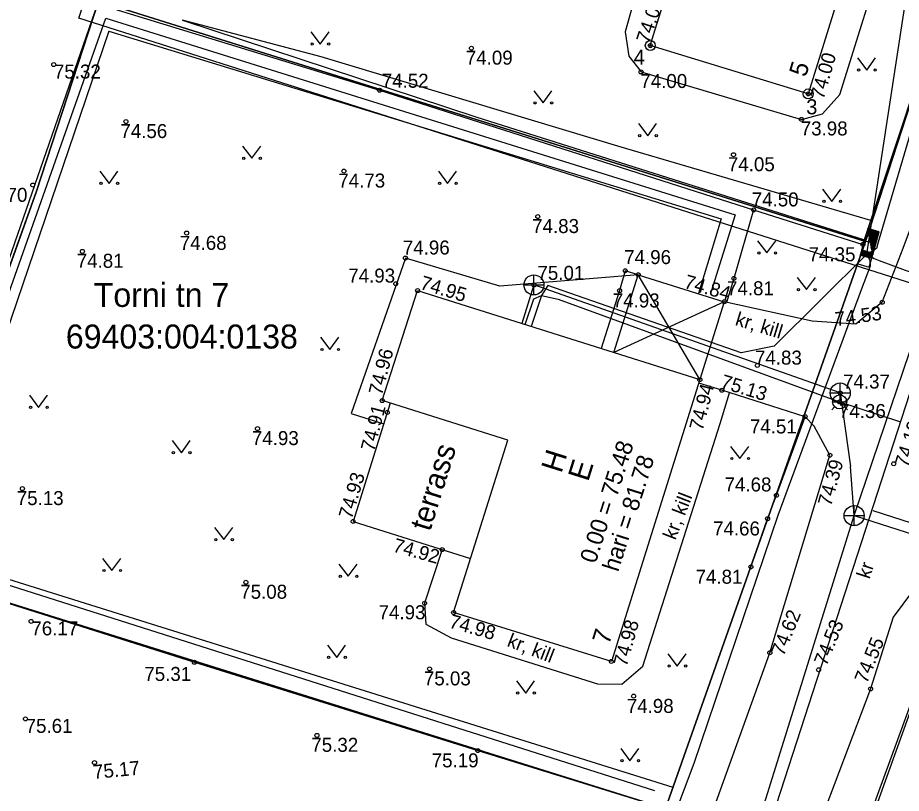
# Model space of a CAD drawing. Extents: x 640554 to 641014, y 6454407 to 6455050.
# Drawn here: x 640852.87 to 640897.05, y 6454822.48 to 6454861.26 of the extents above; entities that cross this region are included whole.
import ezdxf

# ---------------------------------------------------------------- set-up
doc = ezdxf.new("R2010")
doc.units = 0
for name, color, linetype in [('AED', 7, 'Continuous'), ('ELRAJATISMP', 7, 'Continuous'), ('HALJASTUS', 7, 'Continuous'), ('HOONE', 7, 'Continuous'), ('KKAEV', 7, 'Continuous'), ('KOORDPUNKT', 7, 'Continuous'), ('KORGUS-EH2000', 7, 'Continuous'), ('KTRASS', 7, 'Continuous'), ('MOOTPIIR', 7, 'Continuous'), ('MPKAABEL', 7, 'Continuous'), ('PIIR', 7, 'Continuous'), ('TEE', 7, 'Continuous'), ('VKAEV', 7, 'Continuous'), ('VTRASS', 7, 'Continuous')]:
    doc.layers.add(name, color=color, linetype=linetype)

# ---------------------------------------------------------------- blocks, each defined once
blk = doc.blocks.new('KAKAEV_1')
at = {"layer": 'KKAEV'}
for p, q in [((0, -50), (0, 50)), ((-50, 0), (50, 0))]:
    blk.add_line(p, q, dxfattribs=at)
blk.add_circle((0, 0), 50, dxfattribs=at)
blk = doc.blocks.new('VESIIB_40')
at = {"layer": 'VKAEV'}
for p, q in [((-0.7, 0), (0.7, 0)), ((-0.5, -0.5), (-0.78, -0.78)), ((0.5, -0.5), (0.78, -0.78))]:
    blk.add_line(p, q, dxfattribs=at)
blk.add_circle((0, 0), 0.7, dxfattribs=at)

msp = doc.modelspace()

# ---------------------------------------------------------------- linework, layer by layer
at = {"layer": 'AED'}
for p, q in [((640895.13, 6454849.92), (640900.01, 6454864.67)), ((640889.67, 6454851.65), (640888.68, 6454848.22)), ((640882.97, 6454847.61), (640882.664, 6454846.67)), ((640882.664, 6454846.67), (640882.049, 6454844.719)), ((640888.08, 6454842.63), (640886.925, 6454842.993)), ((640890.37, 6454836.21), (640890.81, 6454837.38))]:
    msp.add_line(p, q, dxfattribs=at)
for points in [[(640899.58, 6454880.31), (640878.17, 6454886.91), (640866.23, 6454890.56), (640861.07, 6454874.89), (640856.86, 6454861.95), (640870.97, 6454857.63), (640889.67, 6454851.65), (640895.13, 6454849.92)], [(640856.86, 6454861.95), (640849.29, 6454840.13), (640847.12, 6454833.66), (640861.71, 6454829.03), (640875.88, 6454824.62), (640885.26, 6454821.73), (640889.53, 6454833.8), (640890.37, 6454836.21)], [(640883.9, 6454848.405), (640883.248, 6454848.602), (640882.97, 6454847.61)], [(640888.68, 6454848.22), (640888.304, 6454847.022), (640888.201, 6454847.055)], [(640890.81, 6454837.38), (640892.24, 6454841.31), (640888.08, 6454842.63)], [(640899.4, 6454832.09), (640894.57, 6454818.9), (640897.22, 6454813.17), (640910.49, 6454808.27), (640920.07, 6454804.71), (640932.22, 6454800.11)]]:
    msp.add_lwpolyline(points, dxfattribs=at)
at = {"layer": 'ELRAJATISMP'}
for p, q in [((640895.37, 6454850.715), (640895.05, 6454849.564)), ((640895.945, 6454850.555), (640895.37, 6454850.715)), ((640895.37, 6454850.715), (640895.625, 6454849.404)), ((640895.373, 6454850.7), (640895.377, 6454850.713)), ((640895.38, 6454850.663), (640895.393, 6454850.709)), ((640895.388, 6454850.626), (640895.409, 6454850.704)), ((640895.395, 6454850.589), (640895.425, 6454850.7)), ((640895.402, 6454850.552), (640895.442, 6454850.695)), ((640895.409, 6454850.515), (640895.458, 6454850.691)), ((640895.416, 6454850.478), (640895.474, 6454850.686)), ((640895.424, 6454850.441), (640895.49, 6454850.682)), ((640895.431, 6454850.404), (640895.507, 6454850.677)), ((640895.438, 6454850.367), (640895.523, 6454850.673)), ((640895.445, 6454850.33), (640895.539, 6454850.668)), ((640895.452, 6454850.293), (640895.555, 6454850.664)), ((640895.46, 6454850.256), (640895.572, 6454850.659)), ((640895.467, 6454850.219), (640895.588, 6454850.655)), ((640895.474, 6454850.182), (640895.604, 6454850.65)), ((640895.481, 6454850.145), (640895.62, 6454850.646)), ((640895.488, 6454850.108), (640895.637, 6454850.641)), ((640895.496, 6454850.071), (640895.653, 6454850.637)), ((640895.503, 6454850.034), (640895.669, 6454850.632)), ((640895.51, 6454849.997), (640895.685, 6454850.628)), ((640895.517, 6454849.96), (640895.702, 6454850.623)), ((640895.524, 6454849.923), (640895.718, 6454850.618)), ((640895.532, 6454849.886), (640895.734, 6454850.614)), ((640895.539, 6454849.849), (640895.75, 6454850.609)), ((640895.546, 6454849.812), (640895.767, 6454850.605)), ((640895.553, 6454849.775), (640895.783, 6454850.6)), ((640895.56, 6454849.738), (640895.799, 6454850.596)), ((640895.568, 6454849.701), (640895.815, 6454850.591)), ((640895.575, 6454849.664), (640895.832, 6454850.587)), ((640895.582, 6454849.627), (640895.848, 6454850.582)), ((640895.589, 6454849.589), (640895.864, 6454850.578)), ((640895.596, 6454849.552), (640895.88, 6454850.573)), ((640895.604, 6454849.515), (640895.897, 6454850.569)), ((640895.611, 6454849.478), (640895.913, 6454850.564)), ((640895.618, 6454849.441), (640895.929, 6454850.56)), ((640895.625, 6454849.404), (640895.945, 6454850.555)), ((640895.198, 6454850.095), (640894.878, 6454848.944)), ((640895.773, 6454849.935), (640895.198, 6454850.095)), ((640895.453, 6454848.784), (640895.773, 6454849.935)), ((640895.001, 6454849.388), (640895.576, 6454849.229)), ((640895.089, 6454849.646), (640895.016, 6454849.384)), ((640895.103, 6454849.642), (640895.03, 6454849.38)), ((640895.117, 6454849.638), (640895.045, 6454849.376)), ((640895.05, 6454849.564), (640895.625, 6454849.404)), ((640895.124, 6454849.636), (640895.051, 6454849.375)), ((640895.138, 6454849.632), (640895.066, 6454849.37)), ((640895.074, 6454849.65), (640895.649, 6454849.49)), ((640895.153, 6454849.628), (640895.08, 6454849.366)), ((640895.167, 6454849.624), (640895.095, 6454849.362)), ((640895.182, 6454849.62), (640895.109, 6454849.358)), ((640895.196, 6454849.616), (640895.124, 6454849.354)), ((640895.211, 6454849.612), (640895.138, 6454849.35)), ((640895.225, 6454849.608), (640895.152, 6454849.346)), ((640895.24, 6454849.604), (640895.167, 6454849.342)), ((640895.254, 6454849.6), (640895.181, 6454849.338)), ((640895.266, 6454849.597), (640895.193, 6454849.335)), ((640895.28, 6454849.593), (640895.207, 6454849.331)), ((640895.294, 6454849.589), (640895.222, 6454849.327)), ((640895.309, 6454849.585), (640895.236, 6454849.323)), ((640895.32, 6454849.582), (640895.248, 6454849.32)), ((640895.335, 6454849.577), (640895.262, 6454849.316)), ((640895.349, 6454849.573), (640895.277, 6454849.312)), ((640895.364, 6454849.569), (640895.291, 6454849.308)), ((640895.375, 6454849.566), (640895.302, 6454849.305)), ((640895.39, 6454849.562), (640895.317, 6454849.301)), ((640895.404, 6454849.558), (640895.331, 6454849.297)), ((640895.418, 6454849.554), (640895.346, 6454849.293)), ((640895.43, 6454849.551), (640895.357, 6454849.289)), ((640895.444, 6454849.547), (640895.372, 6454849.285)), ((640895.459, 6454849.543), (640895.386, 6454849.281)), ((640895.473, 6454849.539), (640895.401, 6454849.277)), ((640895.485, 6454849.536), (640895.412, 6454849.274)), ((640895.499, 6454849.532), (640895.426, 6454849.27)), ((640895.514, 6454849.528), (640895.441, 6454849.266)), ((640895.528, 6454849.524), (640895.455, 6454849.262)), ((640895.54, 6454849.521), (640895.467, 6454849.259)), ((640895.554, 6454849.517), (640895.481, 6454849.255)), ((640895.568, 6454849.513), (640895.496, 6454849.251)), ((640895.583, 6454849.509), (640895.51, 6454849.247)), ((640895.594, 6454849.505), (640895.522, 6454849.244)), ((640895.609, 6454849.501), (640895.536, 6454849.24)), ((640895.623, 6454849.497), (640895.551, 6454849.236)), ((640895.638, 6454849.493), (640895.565, 6454849.232)), ((640894.878, 6454848.944), (640895.453, 6454848.784))]:
    msp.add_line(p, q, dxfattribs=at)
at = {"layer": 'HALJASTUS'}
for p, q in [((640867.535, 6454860.547), (640867.998, 6454859.94)), ((640867.998, 6454859.94), (640868.444, 6454860.547)), ((640894.856, 6454859.244), (640895.32, 6454858.637)), ((640895.32, 6454858.637), (640895.765, 6454859.244)), ((640878.676, 6454857.603), (640879.139, 6454856.997)), ((640879.139, 6454856.997), (640879.585, 6454857.603)), ((640883.908, 6454855.963), (640884.372, 6454855.356)), ((640884.372, 6454855.356), (640884.817, 6454855.963)), ((640864.115, 6454854.833), (640864.579, 6454854.226)), ((640864.579, 6454854.226), (640865.024, 6454854.833)), ((640856.978, 6454853.578), (640857.441, 6454852.971)), ((640857.441, 6454852.971), (640857.887, 6454853.578)), ((640873.906, 6454853.578), (640874.369, 6454852.971)), ((640874.369, 6454852.971), (640874.815, 6454853.578)), ((640893.12, 6454852.681), (640893.583, 6454852.074)), ((640893.583, 6454852.074), (640894.029, 6454852.681)), ((640889.869, 6454850.104), (640890.333, 6454849.497)), ((640890.333, 6454849.497), (640890.778, 6454850.104)), ((640891.846, 6454848.27), (640892.31, 6454847.663)), ((640892.31, 6454847.663), (640892.755, 6454848.27)), ((640868.022, 6454845.278), (640868.485, 6454844.671)), ((640868.485, 6454844.671), (640868.931, 6454845.278)), ((640853.457, 6454842.382), (640853.92, 6454841.775)), ((640853.92, 6454841.775), (640854.366, 6454842.382)), ((640860.595, 6454840.114), (640861.058, 6454839.507)), ((640861.058, 6454839.507), (640861.504, 6454840.114)), ((640888.519, 6454839.824), (640888.982, 6454839.218)), ((640888.982, 6454839.218), (640889.428, 6454839.824)), ((640862.717, 6454835.77), (640863.18, 6454835.164)), ((640863.18, 6454835.164), (640863.626, 6454835.77)), ((640857.122, 6454834.226), (640857.586, 6454833.619)), ((640857.586, 6454833.619), (640858.031, 6454834.226)), ((640868.938, 6454833.937), (640869.402, 6454833.33)), ((640869.402, 6454833.33), (640869.847, 6454833.937)), ((640868.359, 6454829.883), (640868.823, 6454829.276)), ((640868.823, 6454829.276), (640869.268, 6454829.883)), ((640885.384, 6454829.448), (640885.847, 6454828.842)), ((640885.847, 6454828.842), (640886.293, 6454829.448)), ((640877.812, 6454828.097), (640878.276, 6454827.491)), ((640878.276, 6454827.491), (640878.721, 6454828.097)), ((640883.021, 6454824.719), (640883.484, 6454824.112)), ((640883.484, 6454824.112), (640883.93, 6454824.719))]:
    msp.add_line(p, q, dxfattribs=at)
for points in [[(640884.723, 6454822.6), (640847.776, 6454834.35), (640857.288, 6454861.237), (640888.738, 6454851.407), (640887.54, 6454847.574)], [(640861.117, 6454861.127), (640875.778, 6454856.299), (640895.206, 6454850.151)], [(640895.526, 6454851.116), (640883.044, 6454854.788), (640868.054, 6454859.3), (640861.117, 6454861.127)], [(640857.437, 6454860.586), (640848.51, 6454834.409), (640876.575, 6454825.622), (640885.632, 6454822.786)], [(640857.437, 6454860.586), (640869.832, 6454856.784), (640888.05, 6454851.196), (640886.904, 6454847.462)]]:
    msp.add_lwpolyline(points, dxfattribs=at)
for centre in [(640867.597, 6454859.94), (640868.426, 6454859.94), (640894.919, 6454858.637), (640895.747, 6454858.637), (640878.738, 6454856.997), (640879.567, 6454856.997), (640883.971, 6454855.356), (640884.8, 6454855.356), (640864.178, 6454854.226), (640865.006, 6454854.226), (640857.04, 6454852.971), (640857.869, 6454852.971), (640873.968, 6454852.971), (640874.797, 6454852.971), (640893.182, 6454852.074), (640894.011, 6454852.074), (640889.932, 6454849.497), (640890.76, 6454849.497), (640891.909, 6454847.663), (640892.738, 6454847.663), (640868.084, 6454844.671), (640868.913, 6454844.671), (640853.519, 6454841.775), (640854.348, 6454841.775), (640860.657, 6454839.507), (640861.486, 6454839.507), (640888.581, 6454839.218), (640889.41, 6454839.218), (640862.779, 6454835.164), (640863.608, 6454835.164), (640857.185, 6454833.619), (640858.013, 6454833.619), (640869.001, 6454833.33), (640869.829, 6454833.33), (640868.422, 6454829.276), (640869.251, 6454829.276), (640885.446, 6454828.842), (640886.275, 6454828.842), (640877.874, 6454827.491), (640878.703, 6454827.491), (640883.083, 6454824.112), (640883.912, 6454824.112)]:
    msp.add_circle(centre, 0.055, dxfattribs=at)
at = {"layer": 'HOONE'}
for p, q in [((640886.979, 6454843.164), (640883.9, 6454848.405)), ((640888.201, 6454847.055), (640882.676, 6454844.521))]:
    msp.add_line(p, q, dxfattribs=at)
for points in [[(640882.651, 6454875.954), (640896.774, 6454871.554), (640892.397, 6454857.448), (640884.502, 6454859.865), (640887.191, 6454868.497), (640880.898, 6454870.449)], [(640872.871, 6454847.612), (640886.979, 6454843.164), (640882.555, 6454829.073), (640874.668, 6454831.517), (640877.386, 6454840.139), (640871.1, 6454842.113)]]:
    msp.add_lwpolyline(points, close=True, dxfattribs=at)
for points in [[(640882.676, 6454844.521), (640883.9, 6454848.405), (640888.201, 6454847.055), (640886.979, 6454843.164)], [(640871.505, 6454841.986), (640869.646, 6454836.071), (640875.518, 6454834.213)]]:
    msp.add_lwpolyline(points, dxfattribs=at)
at = {"layer": 'KOORDPUNKT'}
for centre, radius in [((640884.502, 6454859.865), 0.25), ((640884.502, 6454859.865), 0.025), ((640884.502, 6454859.865), 0.0221), ((640884.502, 6454859.865), 0.0191), ((640884.502, 6454859.865), 0.0161), ((640884.502, 6454859.865), 0.0132), ((640884.502, 6454859.865), 0.0102), ((640884.502, 6454859.865), 0.00726), ((640884.502, 6454859.865), 0.0043), ((640892.397, 6454857.448), 0.25), ((640892.397, 6454857.448), 0.025), ((640892.397, 6454857.448), 0.0221), ((640892.397, 6454857.448), 0.0191), ((640892.397, 6454857.448), 0.0161), ((640892.397, 6454857.448), 0.0132), ((640892.397, 6454857.448), 0.0102), ((640892.397, 6454857.448), 0.00726), ((640892.397, 6454857.448), 0.0043)]:
    msp.add_circle(centre, radius, dxfattribs=at)
at = {"layer": 'KORGUS-EH2000'}
for centre in [(640884.502, 6454859.865), (640875.56, 6454859.732), (640854.676, 6454858.913), (640884.041, 6454858.545), (640870.97, 6454857.63), (640892.397, 6454857.448), (640858.288, 6454856.063), (640892.062, 6454856.174), (640888.662, 6454854.406), (640869.184, 6454853.588), (640853.63, 6454852.89), (640889.67, 6454851.65), (640878.877, 6454851.314), (640861.32, 6454850.49), (640895.13, 6454849.92), (640856.107, 6454849.575), (640872.26, 6454849.24), (640883.248, 6454848.602), (640883.9, 6454848.405), (640871.776, 6454847.954), (640878.684, 6454847.896), (640888.68, 6454848.22), (640872.871, 6454847.612), (640882.97, 6454847.61), (640888.201, 6454847.055), (640896.097, 6454847.028), (640889.85, 6454843.87), (640886.979, 6454843.164), (640888.08, 6454842.63), (640871.1, 6454842.113), (640893.997, 6454842.494), (640893.97, 6454842.047), (640871.359, 6454841.52), (640892.24, 6454841.31), (640864.864, 6454840.712), (640893.48, 6454839.384), (640896.673, 6454838.955), (640853.11, 6454837.713), (640890.81, 6454837.38), (640869.646, 6454836.071), (640890.37, 6454836.21), (640874.099, 6454834.662), (640889.53, 6454833.8), (640864.282, 6454833.031), (640873.214, 6454831.985), (640874.668, 6454831.517), (640853.546, 6454831.078), (640890.479, 6454829.508), (640861.71, 6454829.03), (640882.555, 6454829.073), (640873.465, 6454828.7), (640892.917, 6454828.656), (640895.518, 6454827.702), (640883.67, 6454827.34), (640853.261, 6454826.203), (640867.835, 6454825.378), (640875.88, 6454824.62), (640856.715, 6454824.014)]:
    msp.add_circle(centre, 0.1, dxfattribs=at)
at = {"layer": 'KTRASS'}
for p, q in [((640894.693, 6454836.362), (640904.261, 6454864.635)), ((640878.684, 6454847.896), (640878.077, 6454845.971)), ((640893.997, 6454842.494), (640878.684, 6454847.896)), ((640893.997, 6454842.494), (640894.504, 6454838.825)), ((640894.693, 6454836.362), (640894.504, 6454838.825)), ((640887.657, 6454813.811), (640894.693, 6454836.362)), ((640894.693, 6454836.362), (640896.049, 6454835.935)), ((640896.049, 6454835.935), (640913.474, 6454830.362))]:
    msp.add_line(p, q, dxfattribs=at)
at = {"layer": 'MOOTPIIR'}
msp.add_lwpolyline([(640865.814, 6454891.615), (640905.859, 6454879.875), (640897.678, 6454847.937), (640855.937, 6454861.23)], close=True, dxfattribs=at)
at = {"layer": 'MPKAABEL'}
for points in [[(640904.922, 6454878.664), (640903.15, 6454873.079), (640898.409, 6454858.544), (640895.894, 6454850.037), (640895.81, 6454849.723), (640895.636, 6454849.595), (640895.325, 6454849.439)], [(640895.325, 6454849.439), (640898.288, 6454868.796), (640898.01, 6454872.256), (640889.001, 6454875.68), (640888.604, 6454875.464), (640888.216, 6454874.22)], [(640895.325, 6454849.439), (640890.688, 6454844.839), (640889.041, 6454844.506), (640879.381, 6454847.876), (640879.06, 6454847.375), (640878.553, 6454845.821)], [(640895.325, 6454849.439), (640895.484, 6454849.111), (640895.501, 6454848.841), (640895.04, 6454847.646), (640890.875, 6454836.368), (640886.677, 6454823.973), (640882.655, 6454813.314), (640880.785, 6454807.666), (640881.546, 6454807.273), (640882.109, 6454806.946), (640883.297, 6454806.696), (640889.603, 6454804.223), (640893.325, 6454802.859), (640893.764, 6454802.73), (640893.958, 6454802.596), (640894.163, 6454802.281)], [(640895.325, 6454849.439), (640895.703, 6454849.215), (640895.939, 6454849.124), (640897.24, 6454848.64), (640901.643, 6454847.201), (640903.218, 6454846.692), (640903.641, 6454846.286), (640903.661, 6454845.588), (640902.362, 6454842.034), (640902.382, 6454841.687), (640902.606, 6454841.537)]]:
    msp.add_lwpolyline(points, dxfattribs=at)
at = {"layer": 'PIIR'}
for points in [[(640743.65, 6454950.74), (640863.83, 6454883.21), (640856.91, 6454862.08), (640853.8, 6454852.53), (640847.06, 6454833.68), (640836.95, 6454805.44), (640826.85, 6454777.19), (640816.75, 6454748.97), (640761.35, 6454751.11)], [(640854.95, 6454737), (640865.02, 6454765.2), (640875.14, 6454793.48), (640885.26, 6454821.73), (640895.26, 6454850.07), (640904.55, 6454878.61), (640913.7, 6454907.27), (640923.52, 6454936.86)], [(640854.95, 6454737), (640865.02, 6454765.2), (640875.14, 6454793.48), (640885.26, 6454821.73), (640895.26, 6454850.07), (640904.55, 6454878.61), (640913.7, 6454907.27), (640923.52, 6454936.86)], [(640929.9, 6454924.45), (640920.55, 6454895.76), (640911.95, 6454869.07), (640902.82, 6454841.42), (640894.7, 6454818.77), (640897.3, 6454813.22), (640932.2, 6454800.15), (640960.44, 6454789.58), (640966.88, 6454793.12), (640958.12, 6454773.8), (640955.35, 6454779.35), (640897.05, 6454801.21), (640894.54, 6454802.15), (640888.13, 6454800.39), (640886.03, 6454794.5), (640863.87, 6454732.52)], [(640929.9, 6454924.45), (640920.55, 6454895.76), (640911.95, 6454869.07), (640902.82, 6454841.42), (640894.7, 6454818.77), (640897.3, 6454813.22), (640932.2, 6454800.15), (640960.44, 6454789.58), (640966.88, 6454793.12), (640958.12, 6454773.8), (640955.35, 6454779.35), (640897.05, 6454801.21), (640894.54, 6454802.15), (640888.13, 6454800.39), (640886.03, 6454794.5), (640863.87, 6454732.52)]]:
    msp.add_lwpolyline(points, dxfattribs=at)
for points in [[(640904.55, 6454878.61), (640895.26, 6454850.07), (640856.91, 6454862.08), (640863.83, 6454883.21), (640866.24, 6454890.62)], [(640895.26, 6454850.07), (640885.26, 6454821.73), (640847.04, 6454833.69), (640853.8, 6454852.53), (640856.91, 6454862.08)], [(640885.26, 6454821.73), (640875.14, 6454793.48), (640836.94, 6454805.44), (640847.04, 6454833.69)]]:
    msp.add_lwpolyline(points, close=True, dxfattribs=at)
at = {"layer": 'TEE'}
for points in [[(640883.932, 6454863.006), (640883.245, 6454860.553), (640883.426, 6454859.34), (640884.041, 6454858.545), (640892.062, 6454856.174), (640893.116, 6454856.452), (640893.971, 6454857.418), (640896.431, 6454865.266), (640898.323, 6454870.774)], [(640896.097, 6454847.028), (640897.146, 6454849.741), (640900.8, 6454859.504), (640902.605, 6454868.782), (640901.68, 6454869.67)], [(640883.9, 6454848.405), (640876.985, 6454847.833), (640872.26, 6454849.24), (640869.541, 6454841.464), (640871.179, 6454840.949)], [(640896.097, 6454847.028), (640894.786, 6454845.934), (640892.601, 6454846.092), (640888.201, 6454847.055)], [(640874.099, 6454834.662), (640873.214, 6454831.985), (640873.273, 6454830.944), (640874.539, 6454830.247), (640881.865, 6454827.954), (640883.084, 6454827.938), (640884.129, 6454828.841), (640888.002, 6454840.963), (640888.46, 6454842.51)], [(640878.221, 6454819.155), (640884.159, 6454817.553), (640885.794, 6454817.716), (640886.432, 6454818.261), (640887.112, 6454820.162), (640890.479, 6454829.508), (640893.48, 6454839.384), (640892.695, 6454840.832), (640892.24, 6454841.31)], [(640899.807, 6454833.017), (640899.014, 6454833.147), (640897.668, 6454832.66), (640896.645, 6454831.295), (640895.518, 6454827.702), (640892.81, 6454820.578), (640892.523, 6454818.393), (640892.977, 6454815.494), (640894.676, 6454812.692), (640895.875, 6454811.255), (640897.847, 6454810.353), (640908.805, 6454806.136), (640916.779, 6454802.918), (640926.699, 6454799.093), (640934.538, 6454795.798)]]:
    msp.add_lwpolyline(points, dxfattribs=at)
at = {"layer": 'VTRASS'}
for points in [[(640888.397, 6454814.475), (640904.55, 6454864.268), (640906.231, 6454868.85)], [(640878.252, 6454845.915), (640878.686, 6454847.202), (640879.06, 6454847.375), (640879.893, 6454847.192), (640893.97, 6454842.047)], [(640893.97, 6454842.047), (640896.961, 6454841.077)], [(640899.526, 6454835.349), (640895.643, 6454836.609)]]:
    msp.add_lwpolyline(points, dxfattribs=at)

# ---------------------------------------------------------------- block references
at = {"layer": 'KKAEV', "xscale": 0.01, "yscale": 0.01}
for p in [(640878.684, 6454847.896), (640893.997, 6454842.494), (640894.693, 6454836.362)]:
    msp.add_blockref('KAKAEV_1', p, dxfattribs=at)
at = {"layer": 'VKAEV', "xscale": 0.5, "yscale": 0.5}
msp.add_blockref('VESIIB_40', (640893.97, 6454842.047), dxfattribs=at)

# ---------------------------------------------------------------- texts
at = {"layer": 'HOONE'}
for s, height, rotation, p in [('5', 0.9, 72.7894, (640892.276, 6454858.251)), ('0.00 = 75.48', 0.84375, 72.2976, (640881.767, 6454833.932)), ('terrass', 1.08, 72.5951, (640873.491, 6454835.535)), ('H', 1.08, 72.5951, (640880.054, 6454838.445)), ('E', 1.08, 72.5951, (640881.394, 6454838.025)), ('hari = 81.78', 0.84375, 72.2976, (640882.892, 6454833.515)), ('7', 0.9, 72.5951, (640882.436, 6454829.876))]:
    msp.add_text(s, height=height, rotation=rotation, dxfattribs=at).set_placement(p)
at = {"layer": 'KOORDPUNKT'}
for s, p in [('4', (640883.672, 6454858.907)), ('3', (640892.299, 6454856.426))]:
    msp.add_text(s, height=0.75, dxfattribs=at).set_placement(p)
at = {"layer": 'KORGUS-EH2000'}
for s, rotation, p in [('74.00', 71.418, (640884.441, 6454859.928)), ('74.00', 74.0645, (640893.164, 6454857.135)), ('74.84', 344.0911, (640886.145, 6454847.755)), ('74.95', 343.3668, (640872.946, 6454847.706)), ('74.53', 8.0771, (640893.79, 6454845.832)), ('74.96', 75.5151, (640871.083, 6454842.341)), (' 75.13', 343.0201, (640887.721, 6454842.844)), ('74.94', 75.5243, (640887.117, 6454840.574)), ('74.91', 75.4078, (640870.69, 6454839.533)), ('74.19', 72.5872, (640897.37, 6454838.734)), ('74.39', 74.2585, (640893.534, 6454836.795)), ('74.93', 73.3823, (640869.573, 6454836.153)), ('74.92', 344.371, (640871.589, 6454834.575)), ('74.62', 67.84, (640891.166, 6454829.3)), ('74.98', 344.2464, (640874.396, 6454830.773)), ('74.53', 67.84, (640893.307, 6454828.809)), ('74.98', 74.4496, (640883.319, 6454828.781)), ('74.55', 67.84, (640895.33, 6454827.929)), ('75.17', 5.4959, (640856.678, 6454823.193))]:
    msp.add_text(s, height=0.7, rotation=rotation, dxfattribs=at).set_placement(p)
for s, p in [(' 74.09', (640875.02, 6454858.909)), ('75.32', (640854.687, 6454858.213)), (' 74.52', (640870.817, 6454857.755)), ('74.00', (640884.004, 6454857.741)), (' 74.56', (640857.748, 6454855.24)), ('73.98', (640892.025, 6454855.37)), (' 74.05', (640888.122, 6454853.583)), (' 74.73', (640868.644, 6454852.766)), (' 74.70', (640850.758, 6454852.05)), (' 74.50', (640889.314, 6454851.822)), (' 74.83', (640878.337, 6454850.491)), (' 74.68', (640860.718, 6454849.65)), (' 74.96', (640871.871, 6454849.417)), (' 74.35', (640892.158, 6454849.08)), (' 74.81', (640855.567, 6454848.752)), (' 74.96', (640882.936, 6454848.938)), ('75.01', (640878.861, 6454848.149)), ('74.93', (640869.402, 6454848.013)), (' 74.81', (640888.078, 6454847.38)), (' 74.93', (640882.368, 6454846.77)), (' 74.83', (640889.475, 6454843.912)), ('74.37', (640894.139, 6454842.718)), ('74.36', (640893.933, 6454841.243)), (' 74.51', (640889.223, 6454840.47)), (' 74.93', (640864.324, 6454839.89)), (' 74.68', (640887.956, 6454837.572)), (' 75.13', (640852.569, 6454836.89)), (' 74.66', (640887.38, 6454835.37)), (' 74.81', (640886.506, 6454832.96)), (' 75.08', (640863.741, 6454832.208)), ('74.93', (640870.918, 6454831.181)), ('76.17', (640853.557, 6454830.378)), (' 75.31', (640858.946, 6454828.1)), (' 75.03', (640872.924, 6454827.877)), (' 74.98', (640883.068, 6454826.5)), ('75.61', (640853.272, 6454825.503)), (' 75.32', (640867.295, 6454824.555)), (' 75.19', (640873.315, 6454823.78))]:
    msp.add_text(s, height=0.7, dxfattribs=at).set_placement(p)
at = {"layer": 'PIIR'}
for s, p in [('Torni tn 7', (640856.678, 6454846.798)), ('69403:004:0138', (640855.281, 6454844.717))]:
    msp.add_text(s, height=1.2, dxfattribs=at).set_placement(p)
at = {"layer": 'TEE'}
for s, rotation, p in [('kr, kill', 343.0607, (640888.702, 6454845.897)), ('kr, kill', 68.7473, (640885.754, 6454835.11)), ('kr', 71.7993, (640895.459, 6454833.161)), ('kr, kill', 338.7473, (640877.297, 6454829.854))]:
    msp.add_text(s, height=0.7, rotation=rotation, dxfattribs=at).set_placement(p)

doc.saveas('drawing.dxf')
